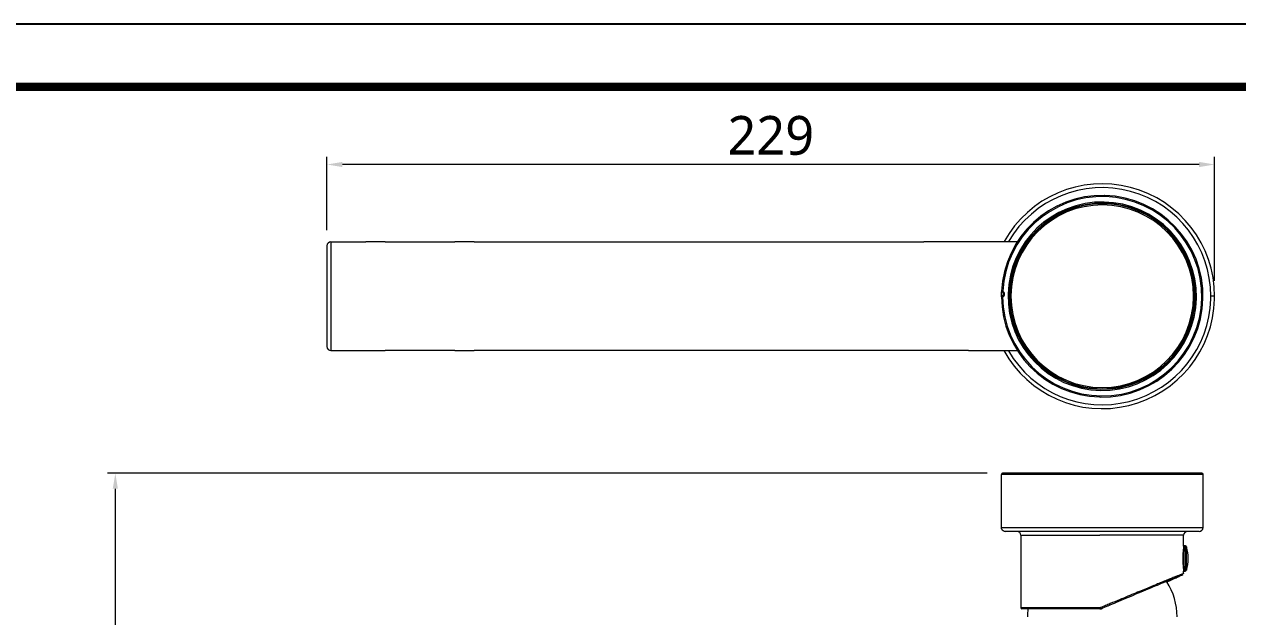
# Model space of a CAD drawing. Extents: x 2474 to 3422, y 0 to 695.
# Drawn here: x 2826.4 to 3139.5, y 541.7 to 694.5 of the extents above; entities that cross this region are included whole.
import ezdxf

# ---------------------------------------------------------------- set-up
doc = ezdxf.new("R2010")
doc.units = 0
doc.header["$LTSCALE"] = 10
doc.header["$MEASUREMENT"] = 0
doc.header["$PDMODE"] = 3
doc.header["$PDSIZE"] = -10
doc.layers.get('0').update_dxf_attribs({"linetype": 'CONTINUOUS'})
doc.layers.get('DEFPOINTS').update_dxf_attribs({"linetype": 'CONTINUOUS'})
doc.layers.add('1', color=7, linetype='CONTINUOUS')
doc.styles.add('Daelim Dimension', font='NanumGothic.ttf')
doc.dimstyles.new('DEFAULT', dxfattribs={"dimscale": 2, "dimtxt": 2, "dimasz": 2, "dimexe": 0, "dimexo": 2, "dimgap": 1, "dimtad": 1, "dimdec": 0, "dimzin": 9, "dimdsep": 46, "dimtxsty": 'Daelim Dimension', "dimcen": 0.5, "dimclrd": 5, "dimclre": 5, "dimclrt": 256, "dimadec": 1, "dimazin": 0, "dimtfac": 1, "dimtdec": 0, "dimtix": 1, "dimtmove": 0, "dimatfit": 3, "dimfxl": 1, "dimtolj": 1, "dimtzin": 1, "dimlwd": 9, "dimlwe": 9, "dimarcsym": 0})

# ---------------------------------------------------------------- blocks, each defined once
blk = doc.blocks.new('*D0')
at = {"color": 5, "lineweight": 9, "ltscale": 0.5, "transparency": 16777216}
for p, q in [((2904.51, 641.37), (2904.51, 660.35)), ((3129.51, 658.35), (2908.51, 658.35)), ((3133.51, 628.37), (3133.51, 660.35))]:
    blk.add_line(p, q, dxfattribs=at)
at = {"color": 5, "ltscale": 0.5, "transparency": 16777216}
for points in [[(2908.51, 659.01), (2908.51, 657.68), (2904.51, 658.35)], [(3129.51, 659.01), (3129.51, 657.68), (3133.51, 658.35)]]:
    blk.add_solid(points, dxfattribs=at)
at = {"layer": 'DEFPOINTS', "color": 0, "ltscale": 0.5, "transparency": 16777216}
for p in [(2904.51, 658.35), (2904.51, 637.37), (3133.51, 624.37)]:
    blk.add_point(p, dxfattribs=at)
at = {"color": 7, "ltscale": 0.5, "transparency": 16777216, "insert": (3019.01, 665.79), "char_height": 10, "attachment_point": 5, "style": 'Daelim Dimension'}
blk.add_mtext('\\A1;229', dxfattribs=at)
blk = doc.blocks.new('*D1')
at = {"color": 5, "lineweight": 9, "ltscale": 0.5, "transparency": 16777216}
for p, q in [((3074.81, 578.7), (2847.91, 578.7)), ((2849.91, 574.7), (2849.91, 277.7)), ((3071.81, 273.7), (2847.91, 273.7))]:
    blk.add_line(p, q, dxfattribs=at)
at = {"color": 5, "ltscale": 0.5, "transparency": 16777216}
for points in [[(2849.24, 574.7), (2850.58, 574.7), (2849.91, 578.7)], [(2849.24, 277.7), (2850.58, 277.7), (2849.91, 273.7)]]:
    blk.add_solid(points, dxfattribs=at)
at = {"layer": 'DEFPOINTS', "color": 0, "ltscale": 0.5, "transparency": 16777216}
for p in [(3078.81, 578.7), (2849.91, 273.7), (3075.81, 273.7)]:
    blk.add_point(p, dxfattribs=at)
at = {"color": 7, "ltscale": 0.5, "transparency": 16777216, "insert": (2842.46, 426.2), "char_height": 10, "attachment_point": 5, "rotation": 90, "style": 'Daelim Dimension'}
blk.add_mtext('\\A1;305', dxfattribs=at)

msp = doc.modelspace()

# ---------------------------------------------------------------- linework, layer by layer
at = {"ltscale": 0.5}
msp.add_lwpolyline([(2474.15, 0), (3422.01, 0), (3422.01, 694.51), (2474.15, 694.51)], close=True, dxfattribs=at)
at = {"color": 5, "linetype": 'ByBlock', "lineweight": 200, "const_width": 2.18}
msp.add_lwpolyline([(2489.4, 29.74), (3406.68, 29.74), (3406.68, 678.39), (2489.4, 678.39)], close=True, dxfattribs=at)
at = {"layer": '1', "color": 7, "linetype": 'Continuous', "lineweight": 18}
for p, q in [((2904.51, 637.37), (2904.51, 635.8)), ((2904.51, 635.8), (2904.51, 611.37)), ((2905.51, 638.37), (2914.51, 638.37)), ((2919.51, 638.37), (2914.51, 638.37)), ((2919.51, 638.37), (2937.51, 638.37)), ((2942.51, 638.37), (2937.51, 638.37)), ((2942.51, 638.37), (3058.51, 638.37)), ((3070.01, 638.37), (3058.51, 638.37)), ((2905.51, 610.37), (2914.51, 610.37)), ((2914.51, 610.37), (2919.51, 610.37)), ((2937.51, 610.37), (2919.51, 610.37)), ((2937.51, 610.37), (2942.51, 610.37)), ((3058.51, 610.37), (2942.51, 610.37)), ((3070.01, 610.37), (3058.51, 610.37)), ((3078.51, 564.7), (3078.51, 578.4)), ((3130.21, 578.7), (3078.81, 578.7)), ((3130.51, 564.7), (3130.51, 578.4)), ((3103.84, 563.7), (3079.51, 563.7)), ((3103.97, 563.7), (3103.84, 563.7)), ((3129.51, 563.7), (3103.97, 563.7)), ((3083.51, 562.7), (3083.51, 544)), ((3125.51, 559.93), (3125.51, 562.7)), ((3125.95, 559.95), (3125.57, 559.95)), ((3125.57, 559.95), (3125.57, 559.95)), ((3125.95, 559.95), (3125.95, 559.95)), ((3125.51, 552.8), (3125.51, 553.48)), ((3125.57, 553.45), (3125.95, 553.45)), ((3103.86, 543.7), (3083.81, 543.7)), ((3103.87, 543.7), (3103.86, 543.7))]:
    msp.add_line(p, q, dxfattribs=at)
at = {"layer": '1', "color": 7, "linetype": 'Continuous', "lineweight": 13}
for p, q in [((2905.51, 638.37), (2905.51, 610.37)), ((3078.51, 624.19), (3078.81, 624.19)), ((3078.84, 625.67), (3078.54, 625.68)), ((3078.7, 624.47), (3078.81, 624.19)), ((3078.72, 625.39), (3078.84, 625.67)), ((3080.52, 624.89), (3080.22, 624.9)), ((3080.66, 624.37), (3080.51, 624.37)), ((3080.66, 624.37), (3080.96, 624.37)), ((3128.36, 624.37), (3128.06, 624.37)), ((3128.36, 624.37), (3128.51, 624.37)), ((3128.5, 623.85), (3128.8, 623.85)), ((3133.51, 624.37), (3132.51, 624.37)), ((3103.82, 578.4), (3078.51, 578.4)), ((3103.95, 578.4), (3103.82, 578.4)), ((3130.51, 578.4), (3103.95, 578.4)), ((3078.51, 564.7), (3103.82, 564.7)), ((3103.82, 564.7), (3103.95, 564.7)), ((3103.95, 564.7), (3130.51, 564.7)), ((3083.51, 562.7), (3103.92, 562.7)), ((3104.06, 562.7), (3103.92, 562.7)), ((3125.51, 562.7), (3104.06, 562.7)), ((3125.57, 559.95), (3125.95, 559.95)), ((3103.85, 544), (3083.51, 544)), ((3104.25, 543.78), (3104.26, 543.78))]:
    msp.add_line(p, q, dxfattribs=at)
at = {"layer": '1', "color": 7, "linetype": 'Continuous', "lineweight": 18}
for centre, radius, start, end in [((3104.51, 624.37), 29, 0, 150.8614), ((3104.51, 624.37), 26, 88.7597, 177.1158), ((3104.51, 624.37), 24, 359.0587, 178.7597), ((3104.51, 624.37), 23.85, 360, 179.7492), ((3104.51, 624.37), 26, 268.7597, 88.4837), ((3104.51, 624.37), 26, 88.4837, 88.7597), ((2905.51, 637.37), 1, 90, 180), ((3078.81, 624.19), 0.3, 111.6036, 180.4036), ((3104.51, 624.37), 26, 180.4036, 268.4837), ((3078.84, 625.67), 0.3, 177.1158, 245.9158), ((3078.52, 624.94), 0.5, 291.6036, 65.9158), ((3104.51, 624.37), 29, 208.9381, 358.4583), ((3104.51, 624.37), 24, 178.7597, 179.0587), ((3104.51, 624.37), 24, 179.0587, 358.7597), ((3104.51, 624.37), 23.85, 179.7492, 180), ((3104.51, 624.37), 23.85, 180, 359.7492), ((3104.51, 624.37), 23.85, 359.7492, 0), ((3104.51, 624.37), 24, 358.7597, 359.0587), ((3104.51, 624.37), 29, 358.4583, 0), ((2905.51, 611.37), 1, 180, 270), ((3104.51, 624.37), 26, 268.4837, 268.7597), ((3130.21, 578.4), 0.3, 0, 90), ((3079.51, 564.7), 1, 232.2803, 270), ((3082.51, 562.7), 1, 0, 90), ((3126.51, 562.7), 1, 90, 180), ((3129.51, 564.7), 1, 270, 0), ((3115.86, 556.7), 10.81, 343.7489, 16.2511), ((3107.01, 541.7), 16.8, 0, 32.3527), ((3083.81, 544), 0.3, 180, 270), ((3102.01, 541.7), 16.8, 173.1634, 180)]:
    msp.add_arc(centre, radius, start, end, dxfattribs=at)
at = {"layer": '1', "color": 7, "linetype": 'Continuous', "lineweight": 13}
for centre, radius, start, end in [((3104.51, 624.37), 28, 360, 149.7265), ((3104.51, 624.37), 25.7, 180.4036, 177.1158), ((3104.51, 624.37), 24.3, 359.0587, 178.7597), ((3104.51, 624.37), 23.55, 0, 179.7492), ((3078.52, 624.94), 0.8, 291.6036, 65.9158), ((3104.51, 624.37), 24.3, 178.7597, 179.0587), ((3104.51, 624.37), 24.3, 179.0587, 358.7597), ((3104.51, 624.37), 28, 210.2208, 358.4583), ((3104.51, 624.37), 23.55, 179.7492, 180), ((3104.51, 624.37), 23.55, 180, 359.7492), ((3104.51, 624.37), 23.55, 359.7492, 0), ((3104.51, 624.37), 24.3, 358.7597, 359.0587), ((3104.51, 624.37), 28, 358.4583, 0)]:
    msp.add_arc(centre, radius, start, end, dxfattribs=at)
at = {"layer": '1', "color": 7, "linetype": 'Continuous', "lineweight": 18}
for centre, major_axis, ratio, start_param, end_param in [((3078.81, 578.4), (0, -0.3), 0.999975, 3.141593, 4.712389), ((3125.47, 556.7), (0, 3.15), 0.021646, 0.027037, 3.163745), ((3125.57, 559.85), (-0.0715, 0.0699), 0.99952, 5.486375, 7.057172), ((3125.57, 556.7), (0, 3.25), 0.021646, 0.027037, 3.163745), ((3125.95, 556.7), (0, -3.25), 0.021646, 3.168865, 6.305338), ((3125.95, 559.65), (-0.215, 0.21), 0.99952, 4.200017, 5.486375), ((3104.51, 543.7), (19.5, 8.28), 0.007786, 5.736551, 6.279859), ((3125.58, 553.55), (0.0715, -0.0699), 0.99952, 3.915579, 5.454719), ((3103.86, 544), (0, -0.3), 0.031471, 4.712389, 6.283185)]:
    msp.add_ellipse(centre, major_axis=major_axis, ratio=ratio, start_param=start_param, end_param=end_param, dxfattribs=at)
at = {"layer": '1', "color": 7, "linetype": 'Continuous', "lineweight": 13}
for centre, major_axis, ratio, start_param, end_param in [((3125.57, 556.7), (0, 3.25), 0.021646, 0.022153, 0.027037), ((3125.95, 556.7), (0, -3.25), 0.021646, 3.163745, 3.168865), ((3126.24, 556.7), (0, 3.03), 0.021646, 0.027273, 3.163745), ((3115.86, 556.7), (-7.73, 7.56), 0.99952, 3.915579, 4.200017), ((3126.24, 556.7), (0, 3.03), 0.021646, 0.022153, 0.027273), ((3115.86, 556.7), (7.73, -7.56), 0.99952, 0.489548, 0.773986)]:
    msp.add_ellipse(centre, major_axis=major_axis, ratio=ratio, start_param=start_param, end_param=end_param, dxfattribs=at)
at = {"layer": '1', "color": 7, "linetype": 'Continuous', "lineweight": 18}
for points in [[(3082.89, 638.37), (3078.59, 638.37), (3074.3, 638.37), (3070.01, 638.37)], [(3070.01, 610.37), (3074.28, 610.37), (3078.55, 610.37), (3082.83, 610.37)], [(3103.86, 543.7), (3103.89, 543.7), (3103.96, 543.71), (3104.05, 543.72), (3104.12, 543.74), (3104.15, 543.75)], [(3103.87, 543.7), (3103.91, 543.7), (3104, 543.71), (3104.13, 543.74), (3104.22, 543.77), (3104.26, 543.78)], [(3104.25, 543.78), (3104.24, 543.78), (3104.22, 543.77), (3104.18, 543.76), (3104.16, 543.75), (3104.15, 543.75)]]:
    msp.add_open_spline(points, degree=3, dxfattribs=at)
at = {"layer": '1', "color": 7, "linetype": 'Continuous', "lineweight": 13}
for points, knots in [([(3078.51, 624.2), (3078.51, 624.28), (3078.51, 624.68), (3078.53, 625.17), (3078.56, 625.57), (3078.57, 625.67)], [0, 0, 0, 0, 0.16735, 0.812953, 1, 1, 1, 1]), ([(3125.29, 552.75), (3125.23, 552.73), (3125.16, 552.7), (3124.95, 552.63), (3124.8, 552.56), (3124.41, 552.42), (3124.19, 552.33), (3123.69, 552.13), (3123.4, 552.02), (3122.77, 551.76), (3122.43, 551.62), (3121.67, 551.32), (3121.27, 551.15), (3120.61, 550.89), (3120.39, 550.8), (3120.04, 550.65), (3119.86, 550.58), (3119.65, 550.49), (3119.54, 550.45), (3119.49, 550.43), (3119.46, 550.42), (3119.45, 550.41), (3119.44, 550.41), (3119.44, 550.41), (3119.44, 550.41), (3119.44, 550.41), (3119.44, 550.41), (3119.44, 550.41), (3119.44, 550.41), (3119.03, 550.24), (3118.6, 550.06), (3117.67, 549.68), (3117.18, 549.48), (3116.13, 549.05), (3115.58, 548.82), (3114.41, 548.34), (3113.8, 548.09), (3112.51, 547.55), (3111.83, 547.27), (3110.43, 546.69), (3109.7, 546.38), (3108.19, 545.75), (3107.4, 545.43), (3106.2, 544.93), (3105.79, 544.76), (3104.97, 544.41), (3104.55, 544.24), (3104.13, 544.06)], [0, 0, 0, 0, 0.042997, 0.042997, 0.111354, 0.111354, 0.179711, 0.179711, 0.248069, 0.248069, 0.316426, 0.316426, 0.384784, 0.384784, 0.418962, 0.418962, 0.436052, 0.444596, 0.448869, 0.451005, 0.452073, 0.452607, 0.452874, 0.453007, 0.453074, 0.453108, 0.453124, 0.453124, 0.453141, 0.453141, 0.521498, 0.521498, 0.589856, 0.589856, 0.658213, 0.658213, 0.72657, 0.72657, 0.794928, 0.794928, 0.863285, 0.863285, 0.931643, 0.931643, 0.965821, 0.965821, 1, 1, 1, 1]), ([(3106.06, 544.55), (3106.77, 544.85), (3108.31, 545.5), (3110.71, 546.52), (3113.28, 547.6), (3115.83, 548.67), (3118.21, 549.66), (3120.32, 550.54), (3122.09, 551.27), (3123.48, 551.83), (3124.5, 552.24), (3124.94, 552.41), (3125.1, 552.47), (3125.11, 552.47)], [0, 0, 0, 0, 0.078384, 0.171783, 0.272941, 0.378912, 0.4867, 0.593004, 0.695765, 0.795726, 0.893917, 0.990808, 1, 1, 1, 1])]:
    msp.add_open_spline(points, degree=3, knots=knots, dxfattribs=at)
at = {"layer": '1', "color": 7, "linetype": 'Continuous', "lineweight": 18}
for points, knots in [([(3079.23, 563.75), (3079.23, 563.75), (3079.22, 563.75), (3079.19, 563.76), (3079.15, 563.77), (3079.12, 563.78), (3079.1, 563.79), (3079.08, 563.8), (3079.06, 563.81), (3079.05, 563.82), (3079.04, 563.82), (3079.02, 563.83), (3079, 563.84), (3078.98, 563.86), (3078.96, 563.87), (3078.93, 563.89), (3078.91, 563.9), (3078.87, 563.93), (3078.82, 563.98), (3078.75, 564.05), (3078.68, 564.14), (3078.63, 564.23), (3078.59, 564.31), (3078.57, 564.37), (3078.55, 564.42), (3078.54, 564.46), (3078.53, 564.5), (3078.53, 564.53), (3078.52, 564.56), (3078.52, 564.59), (3078.51, 564.62), (3078.51, 564.65), (3078.51, 564.67), (3078.51, 564.69), (3078.51, 564.7)], [0, 0, 0, 0, 0.049748, 0.115488, 0.190571, 0.216866, 0.239963, 0.259793, 0.276265, 0.289307, 0.29887, 0.304923, 0.327399, 0.349217, 0.370363, 0.390828, 0.410603, 0.429668, 0.494513, 0.563634, 0.625557, 0.705588, 0.753268, 0.793583, 0.826643, 0.852502, 0.871583, 0.890479, 0.90919, 0.927717, 0.946061, 0.964222, 0.982201, 1, 1, 1, 1]), ([(3125.43, 558.96), (3125.43, 558.94), (3125.42, 558.93), (3125.42, 558.88), (3125.41, 558.85), (3125.41, 558.81), (3125.4, 558.78), (3125.4, 558.77), (3125.39, 558.7), (3125.38, 558.58), (3125.36, 558.39), (3125.35, 558.25), (3125.34, 558.14), (3125.34, 558.1), (3125.33, 558.03), (3125.33, 557.99), (3125.32, 557.88), (3125.31, 557.72), (3125.3, 557.56), (3125.29, 557.43), (3125.29, 557.39), (3125.29, 557.31), (3125.29, 557.26), (3125.28, 557.14), (3125.28, 556.96), (3125.28, 556.71), (3125.28, 556.53), (3125.28, 556.42), (3125.28, 556.4), (3125.28, 556.36), (3125.28, 556.29), (3125.29, 556.23), (3125.29, 556.1), (3125.3, 555.93), (3125.3, 555.77), (3125.31, 555.65), (3125.31, 555.61), (3125.32, 555.55), (3125.32, 555.53), (3125.32, 555.49), (3125.33, 555.4), (3125.34, 555.23), (3125.35, 555.09), (3125.36, 554.99), (3125.37, 554.96), (3125.37, 554.89), (3125.38, 554.86), (3125.39, 554.77), (3125.4, 554.65), (3125.42, 554.53), (3125.43, 554.47), (3125.43, 554.45)], [0, 0, 0, 0, 0.018845, 0.018845, 0.042912, 0.054946, 0.054946, 0.066979, 0.066979, 0.115114, 0.163249, 0.211384, 0.211384, 0.235451, 0.235451, 0.259519, 0.259519, 0.307653, 0.355788, 0.355788, 0.379855, 0.379855, 0.403923, 0.403923, 0.452058, 0.500192, 0.548327, 0.548327, 0.560361, 0.560361, 0.572395, 0.596462, 0.596462, 0.644597, 0.692732, 0.692732, 0.716799, 0.716799, 0.728833, 0.728833, 0.740866, 0.789001, 0.837136, 0.837136, 0.861203, 0.861203, 0.885271, 0.885271, 0.933405, 0.98154, 1, 1, 1, 1]), ([(3125.11, 552.47), (3125.23, 552.52), (3125.38, 552.56), (3125.25, 552.48), (3124.73, 552.24), (3123.83, 551.83), (3122.64, 551.3), (3121.69, 550.89), (3121.24, 550.69)], [0, 0, 0, 0, 0.155777, 0.328036, 0.501692, 0.677682, 0.856854, 1, 1, 1, 1]), ([(3123.98, 552.1), (3124.08, 552.15), (3124.18, 552.19), (3124.49, 552.33), (3124.69, 552.42), (3125, 552.56), (3125.13, 552.62), (3125.22, 552.66)], [0, 0, 0, 0, 0.172665, 0.172665, 0.601114, 0.601114, 1, 1, 1, 1]), ([(3125.51, 552.81), (3125.51, 552.82), (3125.51, 552.82), (3125.49, 552.82), (3125.45, 552.8), (3125.36, 552.77), (3125.33, 552.76), (3125.29, 552.75)], [0, 0, 0, 0, 0.150303, 0.150303, 0.770069, 0.770069, 1, 1, 1, 1]), ([(3104.06, 544.03), (3104.05, 544.03), (3104, 544.02), (3103.93, 544.01), (3103.87, 544), (3103.85, 544)], [0, 0, 0, 0, 0.060321, 0.742595, 1, 1, 1, 1]), ([(3104.13, 544.06), (3104.12, 544.05), (3104.09, 544.05), (3104.07, 544.04), (3104.06, 544.03)], [0, 0, 0, 0, 0.44939, 1, 1, 1, 1]), ([(3104.25, 543.78), (3104.82, 544.02), (3105.42, 544.28), (3106.02, 544.54), (3106.06, 544.55)], [0, 0, 0, 0, 0.936389, 1, 1, 1, 1])]:
    msp.add_open_spline(points, degree=3, knots=knots, dxfattribs=at)
for points, weights in [([(3104.15, 543.75), (3104.15, 543.75), (3104.11, 543.87), (3104.06, 544.03)], [1.17140002606, 0.942752333176, 0.94286671517, 1.17174317205]), ([(3104.25, 543.78), (3104.25, 543.78), (3104.19, 543.9), (3104.13, 544.06)], [1.1709382083, 0.942809254227, 0.943020793207, 1.17157282524])]:
    msp.add_rational_spline(points, weights, degree=3, dxfattribs=at)

# ---------------------------------------------------------------- dimensions: what is measured, and where the dimension line sits
at = {"color": 5, "ltscale": 0.5}
dim = msp.add_linear_dim(base=(2904.51, 658.35), p1=(3133.51, 624.37), p2=(2904.51, 637.37), dimstyle='DEFAULT', override={"dimtxt": 5, "dimexe": 1, "dimclrt": 7}, dxfattribs=at)
dim.commit()
dim.dimension.update_dxf_attribs({"geometry": '*D0', "text_midpoint": (3019.01, 665.79)})
dim = msp.add_linear_dim(base=(2849.91, 273.7), p1=(3078.81, 578.7), p2=(3075.81, 273.7), angle=90, dimstyle='DEFAULT', override={"dimtxt": 5, "dimexe": 1, "dimclrt": 7}, dxfattribs=at)
dim.commit()
dim.dimension.update_dxf_attribs({"geometry": '*D1', "text_midpoint": (2842.46, 426.2)})

doc.saveas('drawing.dxf')
